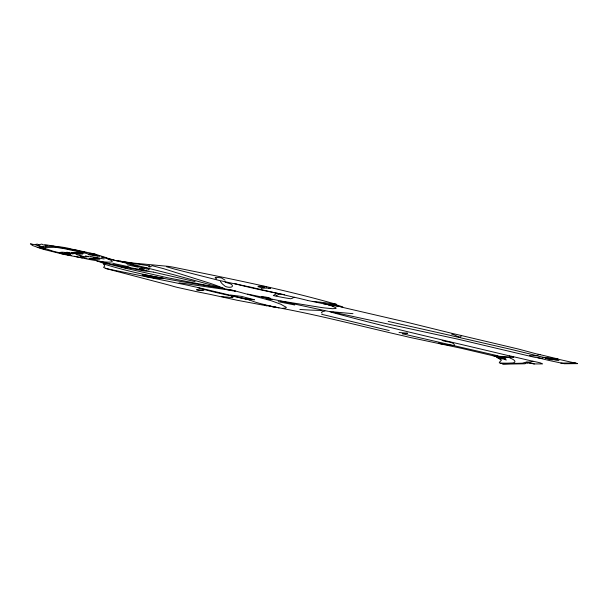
<?xml version="1.0" encoding="UTF-8"?>
<svg xmlns="http://www.w3.org/2000/svg" width="608" height="608" viewBox="0 0 608 608"><rect width="100%" height="100%" fill="white"/><g stroke="black" fill="none" stroke-linecap="round" stroke-linejoin="round"><path stroke-width="0.91" d="M260.976 289.218L261.615 288.367A23.598 2.341 10.4 0 1 262.268 288.222L266.03 288.108A74.526 7.402 10.4 0 1 267.824 288.154L270.568 288.329L268.675 288.511M527.584 362.839L534.326 363.941L542.602 363.888L540.292 362.87A33.068 3.283 10.4 0 0 537.784 362.269L532.897 361.205L532.585 361.585A27.649 2.744 10.4 0 1 531.802 361.813L525.494 362.277L522.394 363.181L502.672 363.774L499.252 362.854L499.753 361.844A152.714 15.17 10.4 0 1 500.346 361.327L501.364 360.308A29.146 2.896 10.4 0 0 501.159 359.989L495.839 356.478M74.396 256.264L88.335 259.274A6.042 0.6 10.4 0 0 90.128 259.608L96.186 260.642L104.014 263.469L103.725 264.199L104.758 265.947L103.55 267.322L106.4 268.69L168.264 284.878A32.574 3.238 10.4 0 1 169.807 285.312L174.321 286.611A18.141 1.801 10.4 0 0 180.052 287.994L192.972 290.837A39.49 3.922 10.4 0 0 195.578 291.452L208.985 294.143A7.433 0.737 10.4 0 1 209.95 294.325L235.972 299.995A4.089 0.403 10.4 0 0 237.211 300.268L266.76 305.816M577.577 363.607L557.414 359.032L546.288 357.595A7.486 0.745 10.4 0 0 544.008 357.466L541.857 358.31L534.614 357.291L458.09 339.211L332.105 311.934A5.502 0.547 10.4 0 1 331.33 311.775L329.582 311.57L330.889 312.056A16.112 1.604 10.4 0 0 332.363 312.497C391.21 328.518 450.406 341.688 509.717 355.946M93.351 258.142A19.593 1.946 10.4 0 1 97.432 258.202L99.864 259.19L95.038 259.327A9.933 0.988 10.4 0 1 93.054 259.13L92.705 259.084A9.903 0.98 10.4 0 1 91.147 258.879L89.087 258.529L89.9 258.187A5.411 0.54 10.4 0 1 90.303 258.18L91.8 258.256A6.711 0.669 10.4 0 0 92.18 258.263L93.465 258.164M204.318 289.803L203.718 290.138A9.584 0.95 10.4 0 1 202.852 290.183L196.521 289.765L197.919 290.122A5.366 0.532 10.4 0 0 199.302 290.373L202.966 290.411M454.594 345.086C453.279 341.362 445.512 342.182 442.138 340.351M106.195 257.686L101.589 257.1L102.433 257.344A29.655 2.949 10.4 0 0 103.048 257.503L107.274 258.552A40.607 4.036 10.4 0 0 110.474 259.312L115.079 260.429A56.696 5.632 10.4 0 0 116.227 260.718L118.203 261.204A27.687 2.751 10.4 0 0 119.328 261.478L123.796 262.527A20.034 1.991 10.4 0 1 125.164 262.861L143.199 268.12L142.394 268.242A40.85 4.058 10.4 0 1 141.223 268.356L139.384 268.698A4.127 0.41 10.4 0 0 139.863 268.934L146.361 270.636L136.868 268.873A24.069 2.394 10.4 0 0 133.942 268.371L121.357 266.251L96.626 260.771M557.893 358.971L557.414 359.032M276.07 295.876L279.596 293.755M277.104 293.261L273.273 295.549L279.178 296.75A55.868 5.548 10.4 0 0 284.202 297.722L290.563 298.756L292.22 298.346A71.774 7.129 10.4 0 1 292.638 298.026L293.413 297.662M270.203 298.323C269.929 297.586 259.282 295.845 261.729 296.978M254.296 299.79L243.884 298.406A11.111 1.102 10.4 0 1 241.011 297.844M294.363 297.244L297.57 298.011A11.142 1.11 10.4 0 0 298.285 298.148L307.352 300.375M45.098 245.837L46.064 245.662A16.781 1.664 10.4 0 1 46.786 245.647L47.401 245.655M82.27 257.952L63.384 254.296L47.105 250.26A54.424 5.404 10.4 0 1 42.803 249.143L32.004 245.328L32.178 244.712L30.408 243.846L34.458 244.636L37.331 244.097L38.372 244.811L41.876 244.097L43.236 244.956L45.022 244.659L50.152 245.488A31.32 3.108 10.4 0 1 53.527 245.7C54.598 246.886 62.122 246.369 71.242 249.022A34.694 3.443 10.4 0 0 73.492 249.493L94.521 253.954L105.579 257.442A17.07 1.695 10.4 0 0 107.38 258.104L115.406 260.513L127.216 262.23A27.124 2.69 10.4 0 0 134.763 263.211L168.393 266.365A21.721 2.158 10.4 0 1 173.447 267.216C226.571 278.023 279.817 288.428 332.044 303.126A6.612 0.654 10.4 0 0 333.032 303.415L336.346 304.289L333.769 303.916L334.62 304.243M293.649 297.563L294.28 297.282L248.74 286.702A5.799 0.578 10.4 0 1 247.631 286.52L235.957 283.974A7.714 0.768 10.4 0 0 235.212 283.845L234.308 283.693A7.425 0.737 10.4 0 1 232.948 283.457L221.32 280.888A14.904 1.482 10.4 0 1 219.055 280.417L176.685 269.618A36.776 3.656 10.4 0 1 173.592 268.812L166.394 266.692M91.132 253.665L91.306 253.65A6.84 0.676 10.4 0 1 92.089 253.688L92.272 253.696A4.712 0.471 10.4 0 1 92.804 253.741L94.498 254.091A14.919 1.482 10.4 0 1 95.433 254.326L96.68 254.706M38.714 245.032L38.038 245.275L38.319 245.602A3.975 0.395 10.4 0 0 39.148 245.89L43.723 246.985L41.868 246.711A10.146 1.011 10.4 0 1 40.797 246.521L35.53 244.925M60.207 247.251L60.086 247.274A9.926 0.988 10.4 0 1 59.47 247.334M74.807 252.981L75.012 252.943A4.75 0.471 10.4 0 1 75.21 252.951L83.25 253.703M525.152 363.318L527.318 363.006A10.693 1.064 10.4 0 0 527.562 362.9M324.93 311.076L322.301 311.653L321.548 312.345A43.115 4.279 10.4 0 0 321.754 312.71L322.111 313.097M64.326 247.813L58.011 247.494M82.665 254L76.958 253.772M81.062 253.756L79.306 253.794A4.317 0.426 10.4 0 1 78.842 253.749L77.262 253.559A24.031 2.386 10.4 0 1 76.676 253.475L75.696 253.597M144.985 275.318L145.038 275.31A15.367 1.528 10.4 0 1 145.206 275.295L147.774 275.652A3.83 0.38 10.4 0 1 148.679 275.888C152.251 278.57 157.54 277.62 161.599 278.107M264.693 287.31L260.391 287.394L258.142 286.718A12.061 1.201 10.4 0 1 257.982 286.543L258.134 286.338A5.411 0.54 10.4 0 1 258.484 286.292L260.756 286.36A12.342 1.224 10.4 0 0 261.44 286.36L264.229 286.345L266.646 287.06M439.227 343.056L438.543 343.155L440.01 343.596A7.57 0.752 10.4 0 0 440.83 343.771L441.682 343.938A8.824 0.874 10.4 0 0 444.114 344.386L452.724 345.473M275.933 307.253L272.407 306.751A11.126 1.102 10.4 0 1 272.095 306.668A17.32 1.718 10.4 0 1 269.526 305.908L269.055 305.756M44.498 249.151L44.392 249.158A4.682 0.464 10.4 0 0 44.057 249.204L44.407 249.5M282.386 308.347L285.783 307.998L286.368 307.367L280.896 304.281L271.335 300.755L233.449 290.472M98.45 258.294L95.783 258.552A16.887 1.68 10.4 0 1 95.692 258.651L95.593 258.696A4.127 0.41 10.4 0 1 95.418 258.727L92.614 258.598A16.788 1.664 10.4 0 0 91.261 258.552L89.771 258.537M560.789 363.075L575.936 362.968M577.509 363.637L564.315 363.736L549.541 360.559A147.607 14.66 10.4 0 1 543.56 359.146L537.936 357.808M326.906 304.441L328.024 304.593A15.002 1.49 10.4 0 1 331.208 305.072L335.472 305.862A37.772 3.754 10.4 0 1 336.764 306.12L342.806 306.926L334.841 304.319M272.354 299.486L271.875 299.478M59.447 247.334L55.047 246.916M271.054 299.47L270.385 299.463M550.833 359.67L556.487 359.738M547.679 358.971L553.379 359.039M45.957 246.248L54.218 246.476M545.437 358.401L550.635 358.477M89.581 258.537L89.087 258.529M269.952 299.455L269.511 299.448M321.936 310.46L312.808 310.186A161.88 16.074 10.4 0 1 310.05 310.065L299.866 309.487M500.566 363.075L505.066 363.166A89.042 8.846 10.4 0 0 506.472 363.174A78.447 7.79 10.4 0 0 509.937 363.075C518.229 363.288 514.824 359.533 509.975 358.097M268.386 299.425L267.93 299.41M267.474 299.402L266.783 299.379M260.064 286.338L259.616 286.315M312.322 301.386L313.059 301.424A17.997 1.786 10.4 0 1 313.667 301.462L325.136 302.738A6.057 0.6 10.4 0 1 326.169 302.913L332.173 303.81M352.959 313.667L332.72 311.828M66.257 253.065L68.324 253.194M509.778 356.007L511.746 356.349A5.29 0.524 10.4 0 1 512.4 356.47L530.389 360.658A15.382 1.528 10.4 0 0 531.772 360.962L532.897 361.205M399.038 332.477L407.588 333.222L405.848 333.442A75.111 7.463 10.4 0 1 405.118 333.465L402.222 333.708L496.736 355.528A5.449 0.54 10.4 0 0 498.058 356.03M529.56 355.627L536.248 355.908L538.665 354.73A26.25 2.607 10.4 0 1 540.565 354.608M499.008 358.591L506.031 359.161M498.18 358.074L504.754 358.69M83.205 256.584L79.732 255.801M496.744 357.04L503.333 357.709M66.781 253.886L70.862 254.068L69.456 253.445M66.546 253.863L65.968 253.802M497.162 357.352L504.891 358.158M497.64 357.702L505.05 358.484M150.092 276.868L145.517 276.07L146.254 276.511M324.953 303.856L332.781 305.003A8.041 0.798 10.4 0 1 335.532 305.535L337.501 305.999A3.982 0.395 10.4 0 1 338.352 306.265L338.671 306.394A9.029 0.897 10.4 0 1 339.006 306.569M492.868 355.688L508.197 357.139L510.059 356.934L509.861 356.083M78.728 250.625L68.734 248.946A5.867 0.585 10.4 0 1 67.784 248.816L64.349 248.246M179.094 282.864L182.582 283.282A50.601 5.024 10.4 0 1 185.356 283.632L205.58 286.642A92.097 9.15 10.4 0 0 209.669 287.257L228.365 289.925A4.431 0.441 10.4 0 0 229.148 290.13L231.884 290.677A9.485 0.942 10.4 0 1 232.378 290.768L235.304 291.126L233.92 290.616M65.58 253.437L68.324 253.711A3.99 0.395 10.4 0 0 68.742 253.703A4.324 0.426 10.4 0 0 68.993 253.627L67.914 253.255A7.015 0.699 10.4 0 0 67.245 253.133L67.146 253.11M81.654 251.932L86.078 252.472M230.637 295.055L241.634 296.408L254.319 299.752M88.054 254.592L97.66 256.15M76.479 253.452L74.89 253.019M85.447 255.915L88.852 256.682L83.623 256.591L75.977 254.44M148.922 268.424L143.138 267.725L145.099 268.394M217.451 287.455C179.261 281.261 140.516 275.508 103.77 263.963M221.555 296.575L233.024 297.692L231.382 296.468M72.337 250.025L78.348 250.937A26.288 2.614 10.4 0 1 82.756 251.712L84.375 252.008M89.779 256.371L104.143 258.993M81.472 253.164L78.918 252.799A11.78 1.17 10.4 0 0 76.844 252.563L71.296 252.54A4.188 0.418 10.4 0 0 71.425 252.685L74.374 253.696M98.77 261.045C102.022 261.987 121 263.773 107.335 258.78M328.601 311.41L288.716 302.792A56.369 5.601 10.4 0 1 284.962 302.032L280.622 301.127M294.766 304.996L278.274 301.674M120.247 261.174L126.373 262.261A50.7 5.039 10.4 0 0 131.807 263.173L149.88 265.962L148.854 266.365A28.371 2.82 10.4 0 0 148.74 266.684L149.872 267.087L152.167 265.681L163.506 268.652L210.132 283.298A191.262 19 10.4 0 1 218.918 286.459L224.618 288.739M552.368 359.731L544.935 358.036M45.722 249.257L37.21 247.296M284.673 294.751L276.701 293.185A114.274 11.347 10.4 0 1 262.246 290.191L251.834 287.888A112.632 11.187 10.4 0 1 236.337 284.172M266.167 305.573C312.9 313.416 359.085 325.835 405.422 336.323A20.794 2.067 10.4 0 0 411.753 337.812L457.93 347.571A53.914 5.358 10.4 0 1 462.665 348.62L494.844 356.174M327.013 304.464L321.799 303.407A17.495 1.74 10.4 0 1 320.598 303.141L308.818 300.717A7.304 0.722 10.4 0 1 307.716 300.458M197.737 287.478L248.596 299.615A6.688 0.661 10.4 0 1 249.911 300.018L252.153 300.975A27.086 2.69 10.4 0 0 258.613 303.096L263.066 304.274M544.228 357.458L538.977 356.311A8.474 0.844 10.4 0 1 537.153 355.794L528.276 353.544A4.476 0.448 10.4 0 1 527.303 353.339L510.743 349.288A95.897 9.523 10.4 0 1 507.657 348.582L452.2 335.874A12.798 1.269 10.4 0 0 449.631 335.213L388.2 321.396M96.102 255.368L96.216 255.39A4.195 0.418 10.4 0 1 97.88 255.755L99.818 256.226A5.031 0.502 10.4 0 0 99.811 256.15L96.763 255.398A6.635 0.661 10.4 0 1 92.849 254.562A8.58 0.851 10.4 0 1 91.01 254.03L89.9 253.589M196.718 287.272L190.084 285.768A32.703 3.245 10.4 0 0 188.298 285.357L111.264 269.633A34.831 3.458 10.4 0 1 105.898 268.447L105.214 268.295M278.981 307.846L275.272 307.07A48.488 4.818 10.4 0 1 262.99 304.274M138.107 267.201L136.602 266.889A37.354 3.709 10.4 0 1 132.567 266L127.171 264.746M77.444 253.103L79.625 253.81M118.279 260.916L120.027 261.296A39.976 3.967 10.4 0 1 125.666 262.557L172.877 274.482L224.018 288.496M249.918 300.018L249.379 299.904A34.99 3.473 10.4 0 0 245.222 299.037L239.613 297.768A20.604 2.044 10.4 0 0 239.195 297.654A11.438 1.132 10.4 0 0 238.047 297.358C224.474 294.439 211.098 291.658 198.39 287.827A5.578 0.555 10.4 0 1 197.767 287.485M340.746 306.926L408.181 322.567L453.887 333.822A30.894 3.07 10.4 0 1 456.851 334.476L518.51 349.068L536.955 354.023A16.028 1.588 10.4 0 1 538.065 354.183L557.901 358.933M247.631 294.09L281.375 301.074L322.103 307.625A119.799 11.902 10.4 0 0 324.756 307.944L332.492 308.704L335.905 308.461A22.838 2.265 10.4 0 0 335.738 307.709L332.812 306.341M233.624 290.556L233.001 290.419A7.19 0.714 10.4 0 0 231.549 290.138L227.544 289.606L228.198 289.879M510.994 356.296L511.305 356.364A14.645 1.452 10.4 0 1 512.058 356.531L513.76 357.094L512.346 357.314A79.215 7.866 10.4 0 1 510.462 357.352L504.488 357.094A11.415 1.132 10.4 0 1 503.492 356.98L498.271 356.394A5.206 0.517 10.4 0 0 497.481 356.394L495.877 356.364A4.856 0.479 10.4 0 1 494.92 356.182M233.776 290.586L167.907 277.826L127.467 268.698A110.04 10.929 10.4 0 1 121.539 267.307L101.338 262.253M558.98 360.711L547.641 358.112M96.421 255.17L91.413 253.87A6.559 0.654 10.4 0 1 91.246 253.794L91.147 253.734M153.345 272.08L195.054 281.61M321.617 314.283L389.188 330.539M64.6 253.726L60.124 252.419L61.78 252.206A16.69 1.657 10.4 0 1 63.012 252.252L66.546 252.616A4.583 0.456 10.4 0 1 67.404 252.761L69.646 253.186A11.605 1.155 10.4 0 1 73.112 253.977M534.326 363.941L526.619 362.132L527.387 362.619A8.17 0.813 10.4 0 1 527.569 362.778M87.035 258.324L86.184 258.119A16.887 1.68 10.4 0 1 84.413 257.663L80.226 256.272M236.307 284.172L234.635 283.746M67.161 253.262L67.23 253.278A4.697 0.464 10.4 0 1 67.587 253.369L66.302 253.224M77.178 253.209L77.246 253.224A3.96 0.395 10.4 0 1 77.71 253.354L76.403 253.262M127.08 268.371L124.283 267.596A27.208 2.706 10.4 0 1 121.471 266.737A14.881 1.474 10.4 0 1 120.832 266.517L120.468 266.365L126.069 267.368A10.853 1.079 10.4 0 0 128.759 267.854L143.382 270.811A45.676 4.537 10.4 0 1 153.163 272.057M129.01 266.882L128.334 266.699A10.762 1.072 10.4 0 0 127.923 266.585L115.345 263.925A13.84 1.376 10.4 0 1 114.403 263.659L113.939 263.522A7.539 0.752 10.4 0 1 112.7 263.082M92.629 254.775L64.22 248.649A20.923 2.075 10.4 0 1 61.309 248.163L55.655 247.319L46.375 247.418L39.239 246.529L53.565 251.34L71.531 255.58L64.03 254.091A12.122 1.201 10.4 0 0 61.56 253.658M327.142 304.479L328.761 304.98M225.074 282.112L230.136 283.784A24.138 2.394 10.4 0 1 231.618 284.438C235.41 288.23 225.705 288.017 223.805 285.129A229.9 22.83 10.4 0 1 221.912 283.465L220.385 281.466M216.676 278.897L215.141 277.871A15.116 1.505 10.4 0 1 215.323 277.628L215.787 277.499A21.835 2.166 10.4 0 1 216.744 277.392L221.32 277.879L225.021 280.121M146.475 270.378L146.52 270.4A8.041 0.798 10.4 0 1 146.064 270.119L149.31 269.808L148.36 268.88M502.558 363.934L503.234 364.101A4.484 0.448 10.4 0 0 503.614 364.146L525.008 363.782A51.688 5.13 10.4 0 0 525.175 363.622L525.251 363.409M64.866 253.566L64.334 253.156A4.537 0.448 10.4 0 1 64.433 253.088M500.87 356.797L506.183 360.103M45.775 246.909L45.38 246.628A26.083 2.592 10.4 0 1 44.954 245.814M461.183 336.026C461.046 338.542 456.053 335.654 454.412 334.985A15.094 1.497 10.4 0 0 451.676 334.149M494.676 356.144A4.796 0.479 10.4 0 1 495.862 356.478M328.738 304.98A49.256 4.894 10.4 0 1 332.857 306.348M266.114 305.566A27.953 2.774 10.4 0 1 264.472 304.616M332.166 303.81A10.716 1.064 10.4 0 1 334.157 304.068M323.547 303.772A6.361 0.631 10.4 0 1 324.93 303.848M270.286 298.368A4.887 0.486 10.4 0 1 266.547 298.034A4.887 0.486 10.4 0 1 261.843 296.993M89.718 253.521A7.448 0.737 10.4 0 1 90.364 253.293M64.311 253.065A11.947 1.186 10.4 0 1 66.31 253.08M66.948 253.597A5.981 0.593 10.4 0 1 64.577 253.057M66.774 252.183A10.23 1.018 10.4 0 1 70.703 253.118M74.275 253.202A4.4 0.441 10.4 0 1 75.027 252.958M142.226 274.93L145.122 276.458L154.28 277.955A19.068 1.892 10.4 0 0 157.89 278.312L159.038 278.388A10.967 1.087 10.4 0 0 159.668 278.403L163.392 278.274L146.878 275.264L142.226 274.93"/></g></svg>
